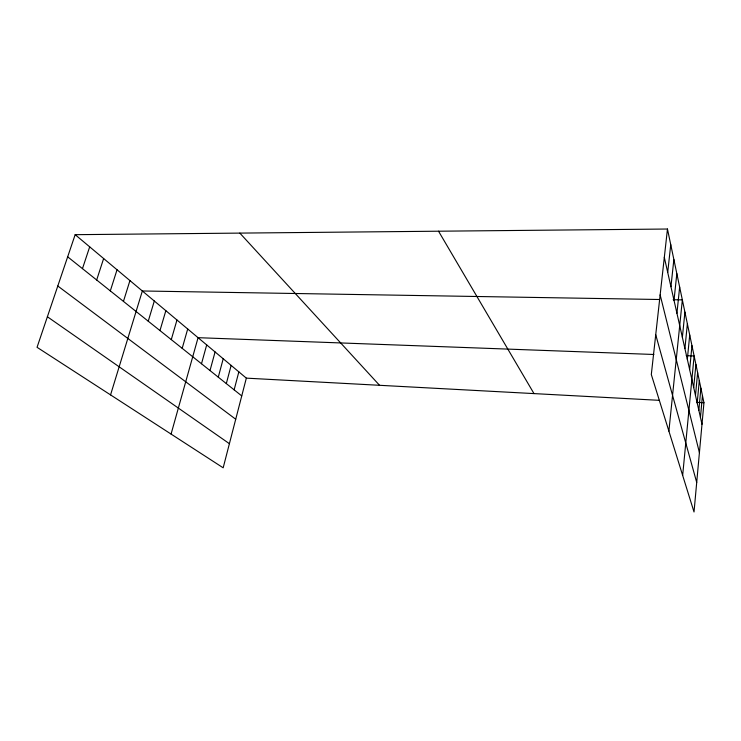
<?xml version="1.0" encoding="UTF-8"?>
<svg xmlns="http://www.w3.org/2000/svg" width="741" height="741" viewBox="0 0 741 741"><rect width="100%" height="100%" fill="white"/><g stroke="black" fill="none" stroke-linecap="round" stroke-linejoin="round"><path stroke-width="1.11" d="M667.465 229.025L703.95 402.724L694.021 511.975L651.311 374.538L667.465 229.025L75.165 234.675L37.05 347.307L223.171 467.812L246.336 378.142L75.165 234.675M697.188 403.011L699.291 380.541M698.846 410.338L700.893 388.182M700.449 417.424L702.449 395.574M695.484 395.425L697.633 372.63M682.656 475.407L694.132 355.976L686.249 355.68M693.706 387.58L695.91 364.452M689.649 369.602L691.974 345.704M684.906 348.566L687.37 323.817M687.333 359.311L689.723 334.997M682.368 337.331L684.916 312.118M668.891 431.123L682.35 299.883L673.18 299.725M676.931 313.239L679.654 287.054M674.014 300.3L676.829 273.614M670.948 286.711L673.865 259.489M667.715 272.419L670.744 244.65M234.137 389.84L238.843 371.852M226.32 383.588L231.136 365.396M218.28 377.16L223.217 358.764M210.009 370.556L215.075 351.938M201.496 363.757L206.693 344.908M171.069 434.078L198.069 337.683L653.895 354.485M182.193 348.326L187.705 328.995M171.282 339.61L176.969 319.992M159.973 330.569L165.845 310.674M148.246 321.205L154.313 301.003M110.557 394.897L142.355 290.981L659.444 299.503M123.451 301.383L129.934 280.58M110.316 290.898L117.041 269.77M96.673 279.987L103.638 258.535M82.464 268.64L89.689 246.846M246.336 378.142L659.397 400.335M697.216 402.363L703.95 402.724M47.387 316.759L229.404 443.683M57.798 286.007L235.721 419.239M67.672 256.821L241.742 395.916M239.834 233.1L379.54 385.292M438.542 231.211L533.992 393.591M655.729 334.728L696.707 482.428M660.148 294.909L699.411 452.621M664.316 257.359L701.996 424.269"/></g></svg>
